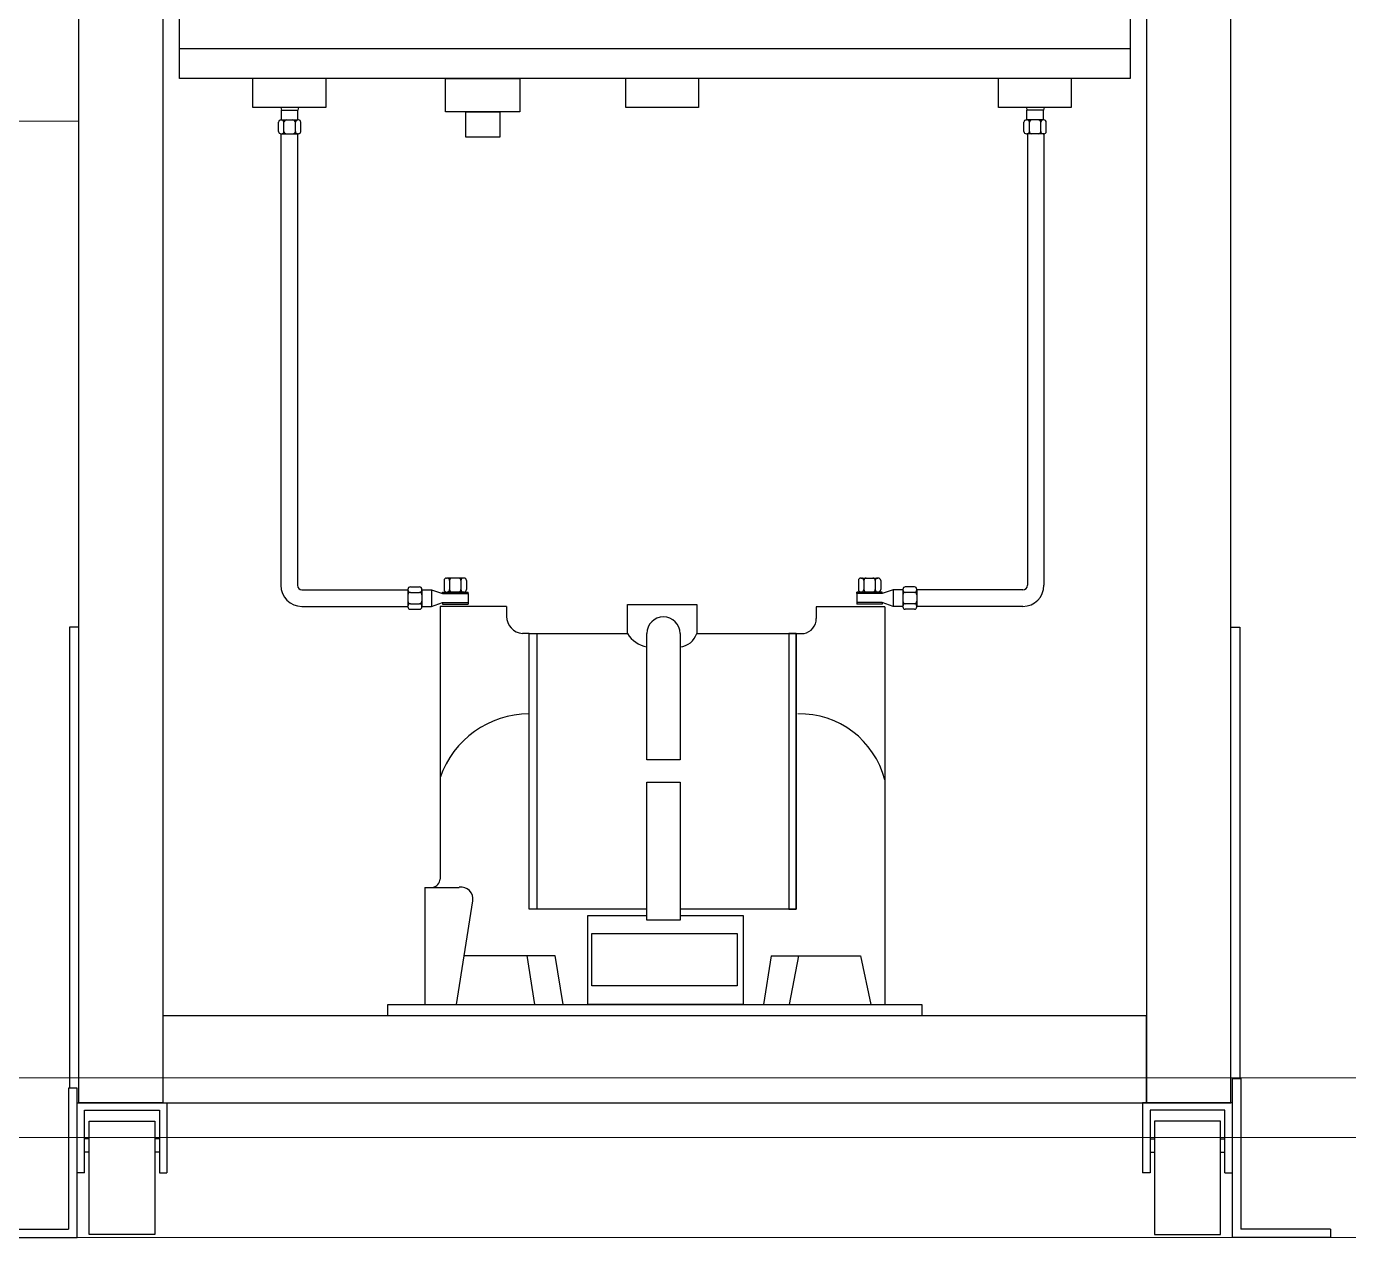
# Model space of a CAD drawing. Header units: inches. Extents: x 5 to 1823, y 18 to 726.
# Drawn here: x 1380.47 to 1405.89, y 457.49 to 480.77 of the extents above; entities that cross this region are included whole.
import ezdxf

# ---------------------------------------------------------------- set-up
doc = ezdxf.new("R2010")
doc.units = ezdxf.units.IN
doc.header["$MEASUREMENT"] = 0
doc.layers.get('0').update_dxf_attribs({"true_color": 0x7fbfff})
for name, color, linetype in [('BARRAMENTO', 30, 'Continuous'), ('ESTRUTURA DE VÁCUO', 2, 'Continuous'), ('ESTRUTURA DISJUNTOR', 1, 'Continuous'), ('PDF_0', 7, 'Continuous'), ('PDF_EL0001', 1, 'Continuous'), ('TP', 131, 'Continuous')]:
    doc.layers.add(name, color=color, linetype=linetype)
doc.layers.add('PDF_TUB-ELETRICA', color=7, linetype='Continuous', true_color=0x7fbfff)

msp = doc.modelspace()

# ---------------------------------------------------------------- linework, layer by layer
at = {"color": 1}
for p, q in [((1385.357, 479.214), (1385.369, 479.162)), ((1385.369, 478.975), (1385.369, 479.162)), ((1385.369, 479.162), (1385.688, 479.162)), ((1385.696, 479.214), (1385.688, 479.162)), ((1385.688, 478.975), (1385.688, 479.162)), ((1399.692, 479.214), (1399.7, 479.162)), ((1399.7, 478.975), (1399.7, 479.162)), ((1400.018, 479.162), (1399.7, 479.162)), ((1400.031, 479.214), (1400.018, 479.162)), ((1400.018, 478.975), (1400.018, 479.162)), ((1385.314, 478.753), (1385.314, 478.928)), ((1385.361, 478.975), (1385.372, 478.975)), ((1385.372, 478.975), (1385.685, 478.975)), ((1385.419, 478.753), (1385.419, 478.928)), ((1385.638, 478.753), (1385.638, 478.928)), ((1385.638, 478.753), (1385.638, 478.928)), ((1385.696, 478.975), (1385.685, 478.975)), ((1385.743, 478.753), (1385.743, 478.928)), ((1399.645, 478.753), (1399.645, 478.928)), ((1399.692, 478.975), (1399.703, 478.975)), ((1400.016, 478.975), (1399.703, 478.975)), ((1399.75, 478.753), (1399.75, 478.928)), ((1399.75, 478.753), (1399.75, 478.928)), ((1399.969, 478.753), (1399.969, 478.928)), ((1400.027, 478.975), (1400.016, 478.975)), ((1400.074, 478.753), (1400.074, 478.928)), ((1385.361, 478.706), (1385.372, 478.706)), ((1385.372, 478.706), (1385.685, 478.706)), ((1385.696, 478.706), (1385.685, 478.706)), ((1399.692, 478.706), (1399.703, 478.706)), ((1400.016, 478.706), (1399.703, 478.706)), ((1400.027, 478.706), (1400.016, 478.706)), ((1387.849, 469.997), (1388.024, 469.997)), ((1388.497, 470.121), (1388.497, 469.946)), ((1388.544, 470.168), (1388.555, 470.168)), ((1388.868, 470.168), (1388.555, 470.168)), ((1388.602, 470.121), (1388.602, 469.946)), ((1388.602, 470.121), (1388.602, 469.946)), ((1388.821, 470.121), (1388.821, 469.946)), ((1388.879, 470.168), (1388.868, 470.168)), ((1388.926, 470.121), (1388.926, 469.946)), ((1396.462, 470.121), (1396.462, 469.946)), ((1396.509, 470.168), (1396.52, 470.168)), ((1396.52, 470.168), (1396.833, 470.168)), ((1396.567, 470.121), (1396.567, 469.946)), ((1396.786, 470.121), (1396.786, 469.946)), ((1396.786, 470.121), (1396.786, 469.946)), ((1396.844, 470.168), (1396.833, 470.168)), ((1396.891, 470.121), (1396.891, 469.946)), ((1397.539, 469.997), (1397.364, 469.997)), ((1387.802, 469.95), (1387.802, 469.939)), ((1387.802, 469.939), (1387.802, 469.626)), ((1387.849, 469.892), (1388.024, 469.892)), ((1388.071, 469.95), (1388.071, 469.939)), ((1388.071, 469.942), (1388.258, 469.942)), ((1388.071, 469.939), (1388.071, 469.626)), ((1388.258, 469.942), (1388.258, 469.623)), ((1388.258, 469.942), (1388.467, 469.868)), ((1388.467, 469.868), (1388.467, 469.899)), ((1388.467, 469.899), (1388.957, 469.899)), ((1388.467, 469.868), (1388.957, 469.868)), ((1388.544, 469.899), (1388.555, 469.899)), ((1388.868, 469.899), (1388.555, 469.899)), ((1388.879, 469.899), (1388.868, 469.899)), ((1388.957, 469.868), (1388.957, 469.899)), ((1388.957, 469.868), (1388.957, 469.697)), ((1396.921, 469.899), (1396.431, 469.899)), ((1396.431, 469.868), (1396.431, 469.899)), ((1396.921, 469.868), (1396.431, 469.868)), ((1396.431, 469.868), (1396.431, 469.697)), ((1396.509, 469.899), (1396.52, 469.899)), ((1396.52, 469.899), (1396.833, 469.899)), ((1396.844, 469.899), (1396.833, 469.899)), ((1397.13, 469.942), (1396.921, 469.868)), ((1396.921, 469.868), (1396.921, 469.899)), ((1397.317, 469.942), (1397.13, 469.942)), ((1397.13, 469.942), (1397.13, 469.623)), ((1397.317, 469.95), (1397.317, 469.939)), ((1397.317, 469.939), (1397.317, 469.626)), ((1397.539, 469.892), (1397.364, 469.892)), ((1397.586, 469.95), (1397.586, 469.939)), ((1397.586, 469.939), (1397.586, 469.626)), ((1387.802, 469.615), (1387.802, 469.626)), ((1387.849, 469.673), (1388.024, 469.673)), ((1387.849, 469.673), (1388.024, 469.673)), ((1387.849, 469.568), (1388.024, 469.568)), ((1388.071, 469.615), (1388.071, 469.626)), ((1388.071, 469.623), (1388.258, 469.623)), ((1388.258, 469.623), (1388.467, 469.697)), ((1388.467, 469.697), (1388.957, 469.697)), ((1388.467, 469.697), (1388.467, 469.666)), ((1388.467, 469.666), (1388.957, 469.666)), ((1388.957, 469.697), (1388.957, 469.666)), ((1396.921, 469.697), (1396.431, 469.697)), ((1396.431, 469.697), (1396.431, 469.666)), ((1396.921, 469.666), (1396.431, 469.666)), ((1397.13, 469.623), (1396.921, 469.697)), ((1396.921, 469.697), (1396.921, 469.666)), ((1397.317, 469.623), (1397.13, 469.623)), ((1397.317, 469.615), (1397.317, 469.626)), ((1397.539, 469.673), (1397.364, 469.673)), ((1397.539, 469.673), (1397.364, 469.673)), ((1397.539, 469.568), (1397.364, 469.568)), ((1397.586, 469.615), (1397.586, 469.626))]:
    msp.add_line(p, q, dxfattribs=at)
for points in [[(1383.41, 494.124), (1401.685, 494.124), (1401.685, 479.772), (1383.41, 479.772)], [(1401.685, 479.772), (1383.41, 479.772), (1383.41, 480.349), (1401.685, 480.349)], [(1388.527, 479.772), (1389.955, 479.772), (1389.955, 479.127), (1388.527, 479.127)], [(1388.916, 479.127), (1389.566, 479.127), (1389.566, 478.64), (1388.916, 478.64)]]:
    msp.add_lwpolyline(points, close=True, dxfattribs=at)
for centre, start, end in [((1385.361, 478.928), 90, 180), ((1385.372, 478.928), 0, 90), ((1385.466, 478.928), 90, 180), ((1385.591, 478.928), 0, 90), ((1385.685, 478.928), 90, 180), ((1385.696, 478.928), 0, 90), ((1399.692, 478.928), 90, 180), ((1399.703, 478.928), 0, 90), ((1399.797, 478.928), 90, 180), ((1399.922, 478.928), 0, 90), ((1400.016, 478.928), 90, 180), ((1400.027, 478.928), 0, 90), ((1385.361, 478.753), 180, 270), ((1385.372, 478.753), 270, 0), ((1385.466, 478.753), 180, 270), ((1385.591, 478.753), 270, 0), ((1385.685, 478.753), 180, 270), ((1385.696, 478.753), 270, 0), ((1399.692, 478.753), 180, 270), ((1399.703, 478.753), 270, 0), ((1399.797, 478.753), 180, 270), ((1399.922, 478.753), 270, 0), ((1400.016, 478.753), 180, 270), ((1400.027, 478.753), 270, 0), ((1387.849, 469.95), 90, 180), ((1388.024, 469.95), 0, 90), ((1388.544, 470.121), 90, 180), ((1388.555, 470.121), 0, 90), ((1388.649, 470.121), 90, 180), ((1388.774, 470.121), 0, 90), ((1388.868, 470.121), 90, 180), ((1388.879, 470.121), 0, 90), ((1396.509, 470.121), 90, 180), ((1396.52, 470.121), 0, 90), ((1396.614, 470.121), 90, 180), ((1396.739, 470.121), 0, 90), ((1396.833, 470.121), 90, 180), ((1396.844, 470.121), 0, 90), ((1397.364, 469.95), 90, 180), ((1397.539, 469.95), 0, 90), ((1387.849, 469.939), 180, 270), ((1387.849, 469.845), 90, 180), ((1388.024, 469.939), 270, 0), ((1388.024, 469.845), 0, 90), ((1388.544, 469.946), 180, 270), ((1388.555, 469.946), 270, 0), ((1388.649, 469.946), 180, 270), ((1388.774, 469.946), 270, 0), ((1388.868, 469.946), 180, 270), ((1388.879, 469.946), 270, 0), ((1396.509, 469.946), 180, 270), ((1396.52, 469.946), 270, 0), ((1396.614, 469.946), 180, 270), ((1396.739, 469.946), 270, 0), ((1396.833, 469.946), 180, 270), ((1396.844, 469.946), 270, 0), ((1397.364, 469.939), 180, 270), ((1397.364, 469.845), 90, 180), ((1397.539, 469.939), 270, 0), ((1397.539, 469.845), 0, 90), ((1387.849, 469.72), 180, 270), ((1387.849, 469.626), 90, 180), ((1387.849, 469.615), 180, 270), ((1388.024, 469.72), 270, 0), ((1388.024, 469.626), 0, 90), ((1388.024, 469.615), 270, 0), ((1397.364, 469.72), 180, 270), ((1397.364, 469.626), 90, 180), ((1397.364, 469.615), 180, 270), ((1397.539, 469.72), 270, 0), ((1397.539, 469.626), 0, 90), ((1397.539, 469.615), 270, 0)]:
    msp.add_arc(centre, 0.047, start, end, dxfattribs=at)
at = {"layer": 'BARRAMENTO'}
for p, q in [((1385.358, 478.706), (1385.358, 470.029)), ((1385.677, 478.706), (1385.677, 470.029)), ((1399.711, 478.706), (1399.711, 470.029)), ((1400.029, 478.706), (1400.029, 470.029)), ((1385.764, 469.942), (1387.802, 469.939)), ((1399.624, 469.942), (1397.586, 469.939)), ((1385.764, 469.623), (1387.802, 469.621)), ((1399.624, 469.623), (1397.586, 469.621))]:
    msp.add_line(p, q, dxfattribs=at)
for centre, radius, start, end in [((1385.764, 470.029), 0.406, 180, 270), ((1385.764, 470.029), 0.0875, 180, 270), ((1399.624, 470.029), 0.406, 270, 0), ((1399.624, 470.029), 0.0875, 270, 0)]:
    msp.add_arc(centre, radius, start, end, dxfattribs=at)
at = {"layer": 'ESTRUTURA DE VÁCUO'}
for points in [[(1385.357, 479.214), (1384.822, 479.214), (1384.822, 479.772)], [(1386.221, 479.772), (1386.221, 479.214), (1385.357, 479.214)], [(1392.493, 479.214), (1391.99, 479.214), (1391.99, 479.772)], [(1393.389, 479.772), (1393.389, 479.214), (1391.99, 479.214)], [(1399.692, 479.214), (1399.153, 479.214), (1399.153, 479.772)], [(1400.552, 479.772), (1400.552, 479.214), (1399.692, 479.214)]]:
    msp.add_lwpolyline(points, dxfattribs=at)
at = {"layer": 'ESTRUTURA DISJUNTOR'}
for p, q in [((1381.473, 469.226), (1381.297, 469.226)), ((1381.297, 469.226), (1381.297, 460.36)), ((1403.621, 469.226), (1403.798, 469.226)), ((1403.798, 469.226), (1403.798, 460.549)), ((1381.441, 460.08), (1383.17, 460.08)), ((1381.441, 458.735), (1381.441, 460.08)), ((1383.17, 460.08), (1383.17, 458.735)), ((1403.654, 460.08), (1401.925, 460.08)), ((1401.925, 460.08), (1401.925, 458.735)), ((1403.654, 458.735), (1403.654, 460.08)), ((1381.586, 459.936), (1383.025, 459.936)), ((1381.586, 458.735), (1381.586, 459.936)), ((1383.025, 459.936), (1383.025, 458.735)), ((1403.509, 459.936), (1402.069, 459.936)), ((1402.069, 459.936), (1402.069, 458.735)), ((1403.509, 458.735), (1403.509, 459.936)), ((1381.672, 459.391), (1381.586, 459.391)), ((1383.025, 459.391), (1382.939, 459.391)), ((1402.069, 459.391), (1402.156, 459.391)), ((1403.423, 459.391), (1403.509, 459.391)), ((1381.672, 459.133), (1381.586, 459.133)), ((1383.025, 459.133), (1382.939, 459.133)), ((1402.069, 459.133), (1402.156, 459.133)), ((1403.423, 459.133), (1403.509, 459.133)), ((1381.586, 458.735), (1381.441, 458.735)), ((1383.025, 458.735), (1383.17, 458.735)), ((1402.069, 458.735), (1401.925, 458.735)), ((1403.509, 458.735), (1403.654, 458.735)), ((1379.558, 457.652), (1381.279, 457.652)), ((1405.537, 457.652), (1403.815, 457.652)), ((1405.537, 457.652), (1405.537, 457.49)), ((1379.558, 457.49), (1381.279, 457.49)), ((1405.537, 457.49), (1403.815, 457.49))]:
    msp.add_line(p, q, dxfattribs=at)
for points in [[(1381.473, 493.864), (1383.093, 493.864), (1383.093, 460.08), (1381.473, 460.08)], [(1403.621, 493.864), (1402.001, 493.864), (1402.001, 460.08), (1403.621, 460.08)], [(1383.093, 460.08), (1402.001, 460.08), (1402.001, 461.755), (1383.093, 461.755)], [(1381.672, 459.727), (1382.939, 459.727), (1382.939, 457.549), (1381.672, 457.549)], [(1403.423, 459.727), (1402.156, 459.727), (1402.156, 457.549), (1403.423, 457.549)]]:
    msp.add_lwpolyline(points, close=True, dxfattribs=at)
for points in [[(1381.279, 457.49), (1381.441, 457.49), (1381.441, 460.36), (1381.279, 460.36), (1381.279, 457.652)], [(1403.815, 457.49), (1403.654, 457.49), (1403.654, 460.549), (1403.815, 460.549), (1403.815, 457.652)]]:
    msp.add_lwpolyline(points, dxfattribs=at)
at = {"layer": 'PDF_0', "lineweight": 5}
for points in [[(1383.142, 460.559), (1362.462, 460.559), (1362.462, 532.675), (1418.871, 532.675)], [(1381.004, 460.559), (1428.651, 460.559), (1428.651, 532.675), (1381.004, 532.675)], [(1383.142, 459.416), (1361.319, 459.416), (1361.319, 464.348)], [(1381.004, 459.416), (1429.794, 459.416), (1429.794, 464.348)], [(1381.322, 457.49), (1383.29, 457.49)], [(1383.756, 457.49), (1384.983, 457.49)]]:
    msp.add_lwpolyline(points, dxfattribs=at)
at = {"layer": 'PDF_EL0001', "lineweight": 5}
for points in [[(1381.322, 457.49), (1359.414, 457.49), (1359.414, 543.343), (1353.424, 543.343), (1353.424, 457.49), (1322.605, 457.49)], [(1493.273, 457.49), (1381.004, 457.49)]]:
    msp.add_lwpolyline(points, dxfattribs=at)
at = {"layer": 'PDF_TUB-ELETRICA', "lineweight": 5}
msp.add_lwpolyline([(1381.473, 478.953), (1376.072, 478.953), (1376.707, 478.953)], dxfattribs=at)
at = {"layer": 'TP'}
for p, q in [((1389.697, 469.623), (1388.424, 469.623)), ((1388.424, 469.623), (1388.424, 464.378)), ((1389.697, 469.623), (1389.697, 469.432)), ((1392.023, 469.1), (1392.023, 469.658)), ((1392.023, 469.658), (1393.355, 469.658)), ((1393.355, 469.658), (1393.355, 469.1)), ((1396.969, 469.613), (1395.652, 469.613)), ((1395.652, 469.613), (1395.652, 469.387)), ((1396.969, 469.613), (1396.969, 461.972)), ((1390.13, 469.1), (1390.002, 469.1)), ((1395.265, 469.1), (1395.418, 469.1)), ((1388.129, 464.222), (1388.129, 461.972)), ((1388.129, 464.222), (1388.789, 464.222)), ((1388.735, 461.972), (1389.048, 463.963)), ((1388.884, 462.914), (1390.629, 462.914)), ((1390.089, 462.914), (1390.238, 461.972)), ((1390.629, 462.914), (1390.778, 461.972)), ((1394.784, 462.907), (1394.638, 461.972)), ((1394.784, 462.907), (1396.502, 462.907)), ((1395.313, 462.907), (1395.129, 461.972)), ((1396.502, 462.907), (1396.704, 461.972))]:
    msp.add_line(p, q, dxfattribs=at)
for points in [[(1392.395, 463.803), (1390.13, 463.803), (1390.13, 469.1), (1392.023, 469.1)], [(1393.033, 469.1), (1393.033, 466.67), (1392.395, 466.67), (1392.395, 469.1)], [(1393.355, 469.1), (1395.265, 469.1), (1395.265, 463.803), (1393.033, 463.803)], [(1393.033, 463.678), (1394.249, 463.678), (1394.249, 461.972), (1391.263, 461.972), (1391.263, 463.678), (1392.395, 463.678)]]:
    msp.add_lwpolyline(points, dxfattribs=at)
for points in [[(1390.13, 469.1), (1390.278, 469.1), (1390.278, 463.803), (1390.13, 463.803)], [(1395.265, 469.1), (1395.123, 469.1), (1395.123, 463.803), (1395.265, 463.803)], [(1392.395, 466.242), (1393.033, 466.242), (1393.033, 463.594), (1392.395, 463.594)], [(1391.34, 463.336), (1394.131, 463.336), (1394.131, 462.33), (1391.34, 462.33)], [(1387.414, 461.972), (1397.68, 461.972), (1397.68, 461.755), (1387.414, 461.755)]]:
    msp.add_lwpolyline(points, close=True, dxfattribs=at)
for centre, radius, start, end in [((1390.039, 469.439), 0.341, 181.2808, 263.7741), ((1392.714, 469.1), 0.319, 0, 180), ((1395.359, 469.387), 0.293, 281.7273, 0), ((1392.504, 469.398), 0.566, 211.7934, 258.9232), ((1392.997, 469.219), 0.377, 275.4769, 341.7006), ((1390.13, 465.754), 1.801, 90, 161.3039), ((1395.335, 465.868), 1.688, 14.4855, 91.2437), ((1388.239, 464.404), 0.187, 284.3842, 352.0307), ((1388.827, 464.001), 0.225, 350.3598, 99.59)]:
    msp.add_arc(centre, radius, start, end, dxfattribs=at)

doc.saveas('drawing.dxf')
